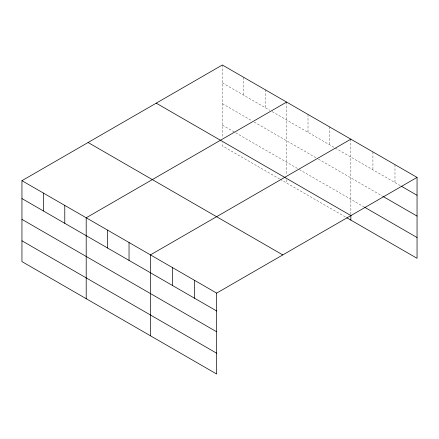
<?xml version="1.0" encoding="UTF-8"?>
<svg xmlns="http://www.w3.org/2000/svg" width="439" height="439" viewBox="0 0 439 439"><rect width="100%" height="100%" fill="white"/><g stroke="black" fill="none" stroke-linecap="round" stroke-linejoin="round"><path stroke-width="0.33" stroke-dasharray="2.19 1.65" d="M222.348 82.878L269.809 110.282M272.125 111.621L334.644 147.713M335.22 148.047L400.791 185.9M222.348 103.675L251.865 120.72M254.181 122.058L317.858 158.819M318.434 159.154L382.21 195.97M222.348 125.104L235.079 132.457M235.661 132.792L298.756 169.218M299.332 169.553L364.205 207.005M279.654 178.986L222.348 145.902L222.348 142.549M280.23 179.321L346.217 217.42M394.985 164.658L394.985 182.553M372.92 151.921L372.92 169.811M350.849 139.179L350.849 214.726M329.431 126.816L329.431 144.705M308.013 114.447L308.013 132.342M286.596 102.084L286.596 174.947M286.596 179.644L286.596 182.997M265.178 89.721L265.178 107.61M243.766 77.352L243.766 95.241M222.348 64.988L222.348 137.851"/><path stroke-width="0.66" d="M216.652 331.785L216.652 293.098L21.95 180.687L21.95 261.6L216.652 374.012L216.652 331.785L21.95 219.374M346.799 217.755L417.05 258.313L417.05 177.4L222.348 64.988L21.95 180.687M286.596 102.084L86.203 217.782L86.203 298.696M350.849 139.179L150.456 254.878L150.456 335.791M216.652 293.098L417.05 177.4M401.372 186.24L417.05 195.289M382.792 196.31L417.05 216.087M364.787 207.34L417.05 237.515M156.213 103.17L350.92 215.582M88.08 142.505L282.787 254.916M21.95 198.576L216.652 310.988M21.95 240.802L216.652 353.214M350.849 215.395L350.849 220.093M194.587 280.356L194.587 298.246M172.522 267.62L172.522 285.509M129.039 242.515L129.039 260.404M107.621 230.146L107.621 248.035M64.785 205.419L64.785 223.308M43.368 193.05L43.368 210.939"/></g></svg>
